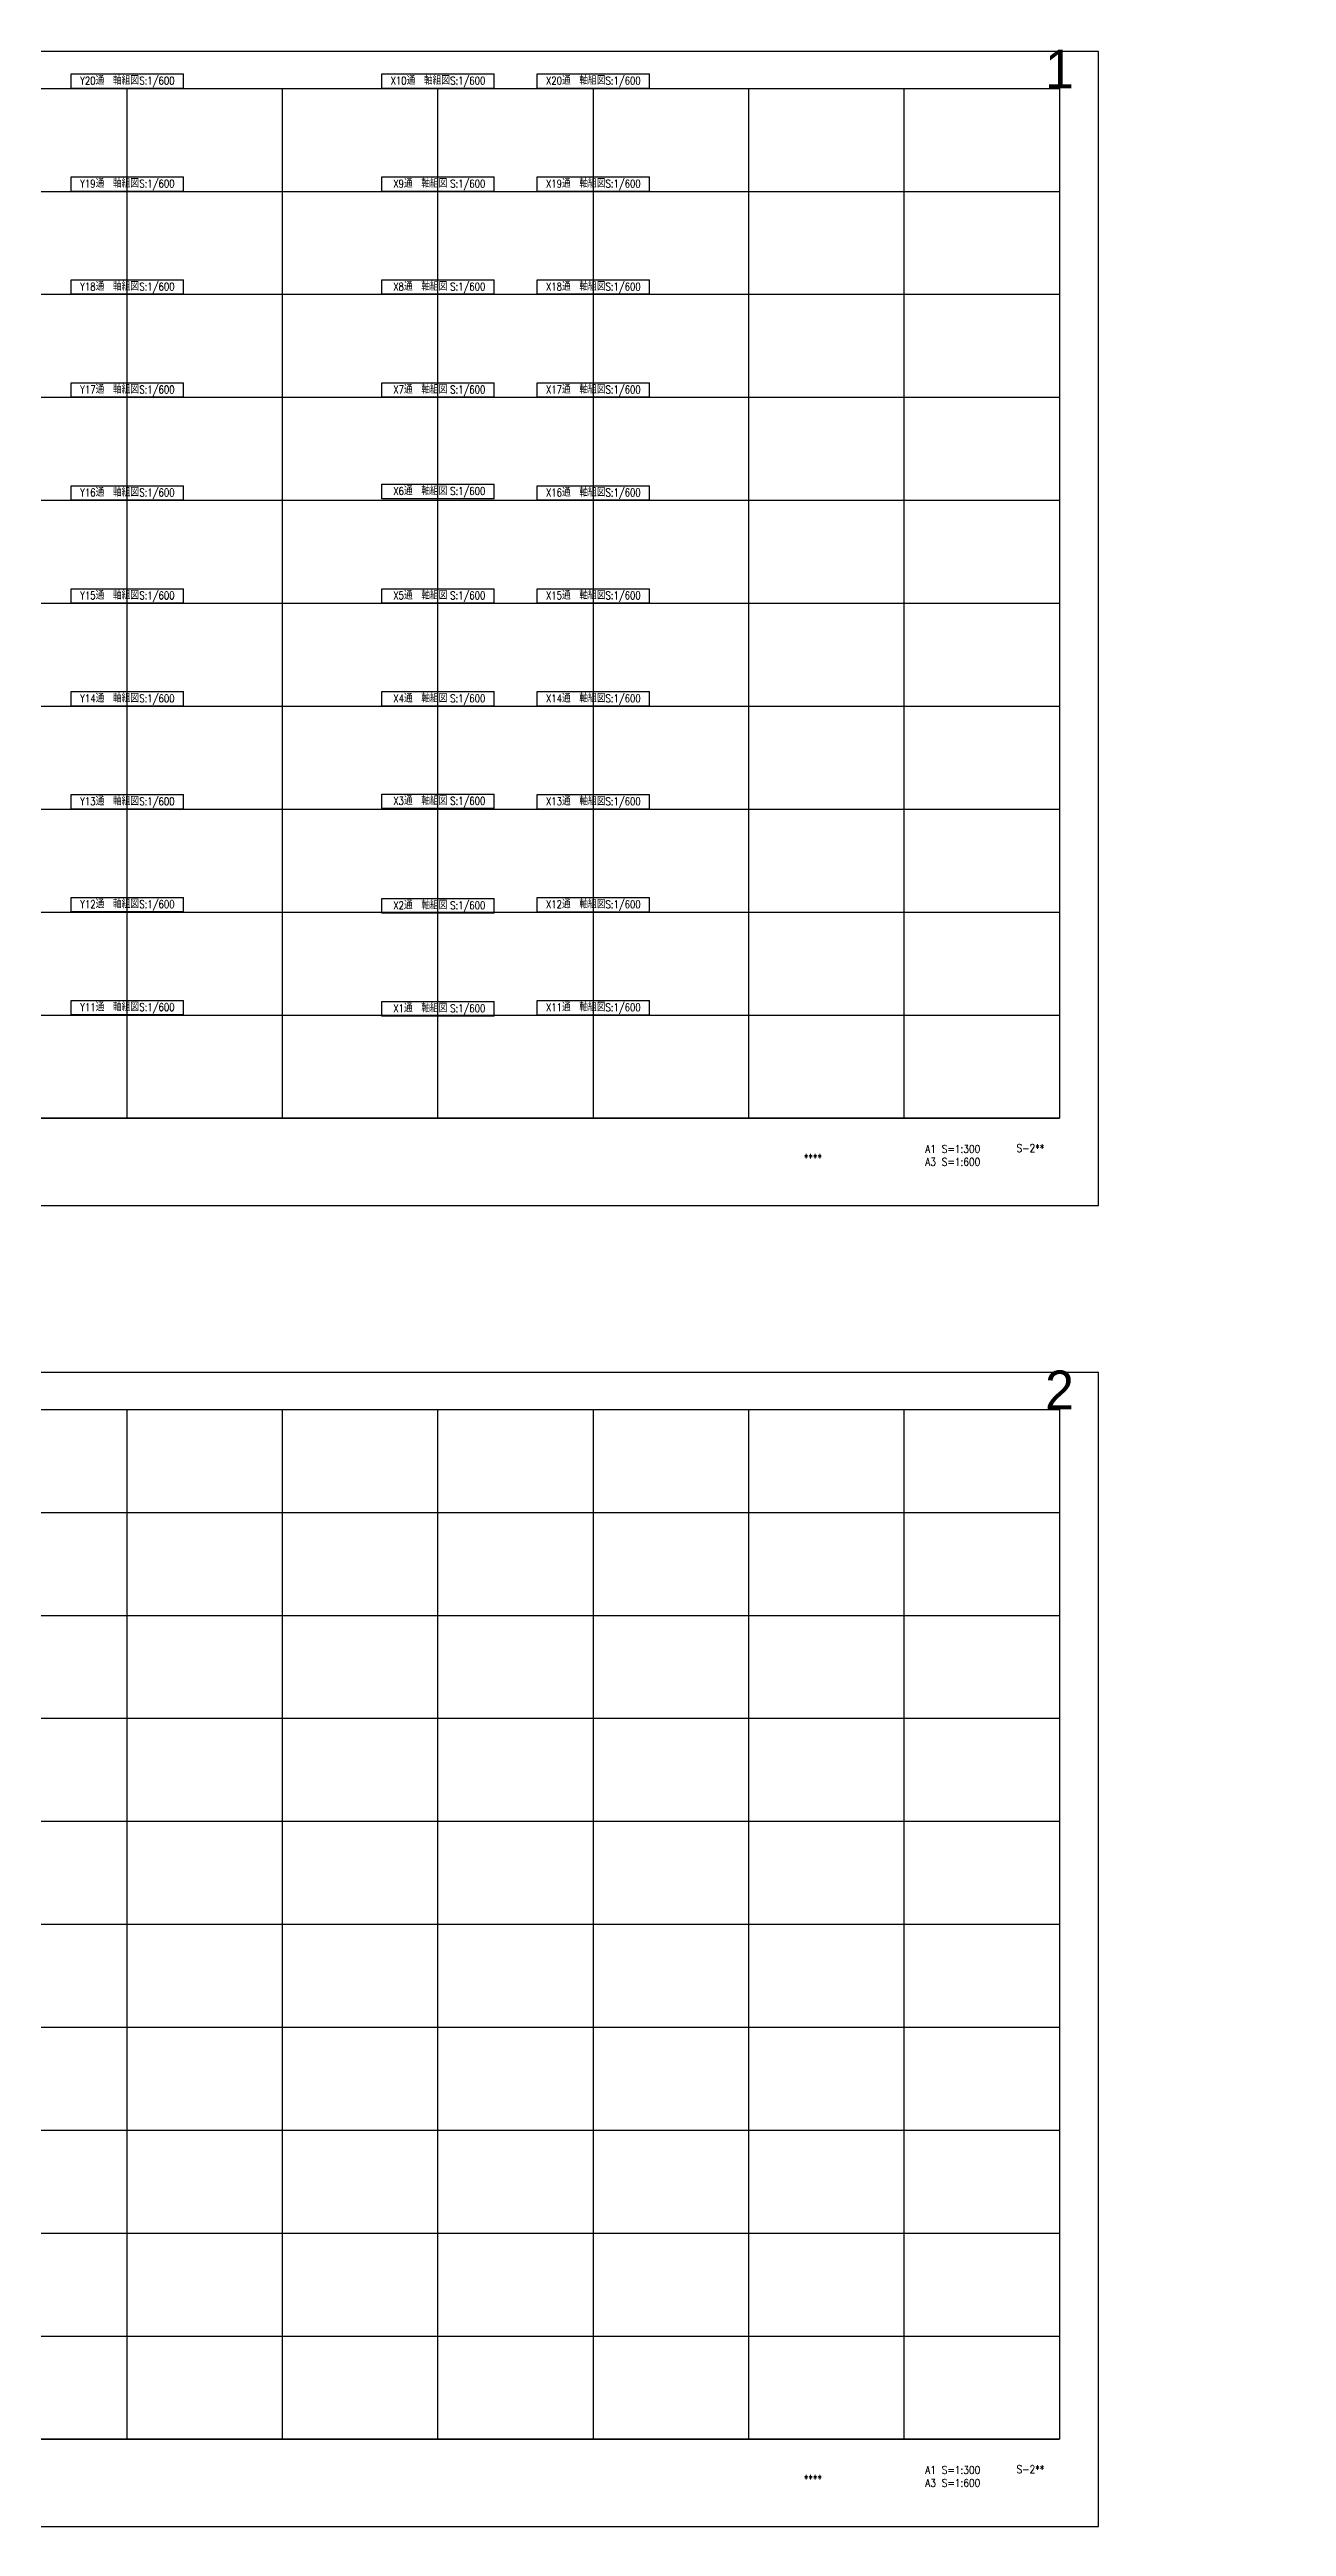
# Model space of a CAD drawing. Extents: x -102655 to 1332000, y -2014200 to 210463.
# Drawn here: x 90000 to 281052, y -382200 to 300 of the extents above; entities that cross this region are included whole.
import ezdxf
from ezdxf.enums import TextEntityAlignment as Align

# ---------------------------------------------------------------- set-up
doc = ezdxf.new("R2010")
doc.units = 0
doc.header["$MEASUREMENT"] = 0
doc.layers.add('99_レイアウト枠', color=251, linetype='CONTINUOUS', plot=False)
doc.layers.add('99_頁番号', color=6, linetype='CONTINUOUS')
doc.layers.add('注記', color=3, linetype='CONTINUOUS')
doc.styles.add('DRACAD', font='txt', dxfattribs={"width": 0.85, "bigfont": 'extfont2'})
doc.styles.get("Standard").update_dxf_attribs({"font": 'Osaka.ttc'})

msp = doc.modelspace()

# ---------------------------------------------------------------- linework, layer by layer
at = {"layer": '99_レイアウト枠'}
for p, q in [((102000, -164700), (102000, -5700)), ((126000, -164700), (126000, -5700)), ((149999.99994, -164700), (149999.99994, -5700)), ((173999.99994, -164700), (173999.99994, -5700)), ((197999.99994, -164700), (197999.99994, -5700)), ((221999.99994, -164700), (221999.99994, -5700)), ((6000, -21600), (245999.99989, -21600)), ((6000, -37500), (245999.99989, -37500)), ((6000, -53400), (245999.99989, -53400)), ((6000, -69300), (245999.99989, -69300)), ((6000, -85200), (245999.99989, -85200)), ((6000, -101100), (245999.99989, -101100)), ((6000, -117000), (245999.99989, -117000)), ((6000, -132900), (245999.99989, -132900)), ((6000, -148800), (245999.99989, -148800)), ((6000, -164700), (245999.99989, -164700)), ((102000, -368700), (102000, -209700)), ((126000, -368700), (126000, -209700)), ((149999.99994, -368700), (149999.99994, -209700)), ((173999.99994, -368700), (173999.99994, -209700)), ((197999.99994, -368700), (197999.99994, -209700)), ((221999.99994, -368700), (221999.99994, -209700)), ((6000, -225600), (245999.99989, -225600)), ((6000, -241500), (245999.99989, -241500)), ((6000, -257400), (245999.99989, -257400)), ((6000, -273300), (245999.99989, -273300)), ((6000, -289200), (245999.99989, -289200)), ((6000, -305100), (245999.99989, -305100)), ((6000, -321000), (245999.99989, -321000)), ((6000, -336900), (245999.99989, -336900)), ((6000, -352800), (245999.99989, -352800)), ((6000, -368700), (245999.99989, -368700))]:
    msp.add_line(p, q, dxfattribs=at)
for points in [[(0, -178200), (252000, -178200), (252000, 0), (0, 0)], [(6000, -5700), (245999.99989, -5700), (245999.99989, -164700), (6000, -164700)], [(0, -382200), (252000, -382200), (252000, -204000), (0, -204000)], [(6000, -209700), (245999.99989, -209700), (245999.99989, -368700), (6000, -368700)]]:
    msp.add_lwpolyline(points, close=True, dxfattribs=at)
at = {"layer": '注記', "linetype": 'Continuous'}
for p, q in [((93320, -3460), (110680, -3460)), ((93320, -5700), (93320, -3460)), ((110680, -5700), (110680, -3460)), ((141320, -3460), (158680, -3460)), ((141320, -5700), (141320, -3460)), ((158680, -5700), (158680, -3460)), ((165320, -3460), (182680, -3460)), ((165320, -5700), (165320, -3460)), ((182680, -5700), (182680, -3460)), ((110680, -5700), (93320, -5700)), ((158680, -5700), (141320, -5700)), ((182680, -5700), (165320, -5700)), ((93320, -19360), (110680, -19360)), ((93320, -21600), (93320, -19360)), ((110680, -21600), (93320, -21600)), ((110680, -21600), (110680, -19360)), ((141319.99994, -19360), (158679.99994, -19360)), ((141319.99994, -21600), (141319.99994, -19360)), ((158679.99994, -21600), (141319.99994, -21600)), ((158679.99994, -21600), (158679.99994, -19360)), ((165320, -19360), (182680, -19360)), ((165320, -21600), (165320, -19360)), ((182680, -21600), (165320, -21600)), ((182680, -21600), (182680, -19360)), ((93320, -35260), (110680, -35260)), ((93320, -37500), (93320, -35260)), ((110680, -37500), (93320, -37500)), ((110680, -37500), (110680, -35260)), ((141319.99994, -35260), (158679.99994, -35260)), ((141319.99994, -37500), (141319.99994, -35260)), ((158679.99994, -37500), (141319.99994, -37500)), ((158679.99994, -37500), (158679.99994, -35260)), ((165320, -35260), (182680, -35260)), ((165320, -37500), (165320, -35260)), ((182680, -37500), (165320, -37500)), ((182680, -37500), (182680, -35260)), ((93320, -51160), (110680, -51160)), ((93320, -53400), (93320, -51160)), ((110680, -53400), (93320, -53400)), ((110680, -53400), (110680, -51160)), ((141319.99983, -51160), (158679.99983, -51160)), ((141319.99983, -53400), (141319.99983, -51160)), ((158679.99983, -53400), (141319.99983, -53400)), ((158679.99983, -53400), (158679.99983, -51160)), ((165320, -51160), (182680, -51160)), ((165320, -53400), (165320, -51160)), ((182680, -53400), (165320, -53400)), ((182680, -53400), (182680, -51160)), ((93320, -67060), (110680, -67060)), ((93320, -69300), (93320, -67060)), ((110680, -69300), (110680, -67060)), ((141319.99983, -66830.62288), (158679.99983, -66830.62288)), ((141319.99983, -69070.62288), (141319.99983, -66830.62288)), ((158679.99983, -69070.62288), (158679.99983, -66830.62288)), ((165320, -67060), (182680, -67060)), ((165320, -69300), (165320, -67060)), ((182680, -69300), (182680, -67060)), ((110680, -69300), (93320, -69300)), ((158679.99983, -69070.62288), (141319.99983, -69070.62288)), ((182680, -69300), (165320, -69300)), ((93320, -82960), (110680, -82960)), ((93320, -85200), (93320, -82960)), ((110680, -85200), (110680, -82960)), ((141319.99994, -82960), (158679.99994, -82960)), ((141319.99994, -85200), (141319.99994, -82960)), ((158679.99994, -85200), (158679.99994, -82960)), ((165320, -82960), (182680, -82960)), ((165320, -85200), (165320, -82960)), ((182680, -85200), (182680, -82960)), ((110680, -85200), (93320, -85200)), ((158679.99994, -85200), (141319.99994, -85200)), ((182680, -85200), (165320, -85200)), ((93320, -98860), (110680, -98860)), ((93320, -101100), (93320, -98860)), ((110680, -101100), (110680, -98860)), ((141319.99994, -98860), (158679.99994, -98860)), ((141319.99994, -101100), (141319.99994, -98860)), ((158679.99994, -101100), (158679.99994, -98860)), ((165320, -98860), (182680, -98860)), ((165320, -101100), (165320, -98860)), ((182680, -101100), (182680, -98860)), ((110680, -101100), (93320, -101100)), ((158679.99994, -101100), (141319.99994, -101100)), ((182680, -101100), (165320, -101100)), ((141319.99983, -114680.62288), (158679.99983, -114680.62288)), ((141319.99983, -116920.62288), (141319.99983, -114680.62288)), ((158679.99983, -116920.62288), (158679.99983, -114680.62288)), ((93320, -114760), (110680, -114760)), ((93320, -117000), (93320, -114760)), ((110680, -117000), (93320, -117000)), ((110680, -117000), (110680, -114760)), ((158679.99983, -116920.62288), (141319.99983, -116920.62288)), ((165320, -114760), (182680, -114760)), ((165320, -117000), (165320, -114760)), ((182680, -117000), (165320, -117000)), ((182680, -117000), (182680, -114760)), ((93320, -130630.43277), (110680, -130630.43277)), ((93320, -132870.43277), (93320, -130630.43277)), ((110680, -132870.43277), (93320, -132870.43277)), ((110680, -132870.43277), (110680, -130630.43277)), ((141319.99994, -130810), (158679.99994, -130810)), ((141319.99994, -133050), (141319.99994, -130810)), ((158679.99994, -133050), (141319.99994, -133050)), ((158679.99994, -133050), (158679.99994, -130810)), ((165319.99999, -130660), (182679.99999, -130660)), ((165319.99999, -132900), (165319.99999, -130660)), ((182679.99999, -132900), (165319.99999, -132900)), ((182679.99999, -132900), (182679.99999, -130660)), ((93320, -146530.43277), (110680, -146530.43277)), ((93320, -148770.43277), (93320, -146530.43277)), ((110680, -148770.43277), (93320, -148770.43277)), ((110680, -148770.43277), (110680, -146530.43277)), ((141319.99994, -146710), (158679.99994, -146710)), ((141319.99994, -148950), (141319.99994, -146710)), ((158679.99994, -148950), (141319.99994, -148950)), ((158679.99994, -148950), (158679.99994, -146710)), ((165319.99999, -146560), (182679.99999, -146560)), ((165319.99999, -148800), (165319.99999, -146560)), ((182679.99999, -148800), (165319.99999, -148800)), ((182679.99999, -148800), (182679.99999, -146560))]:
    msp.add_line(p, q, dxfattribs=at)

# ---------------------------------------------------------------- texts
at = {"layer": '99_レイアウト枠'}
for s, p in [('1', (245999.99989, -5700)), ('2', (245999.99989, -209700))]:
    msp.add_text(s, height=6000, dxfattribs=at).set_placement(p, align=Align.CENTER)
at = {"layer": '99_頁番号', "char_height": 1200, "attachment_point": 5, "style": 'DRACAD'}
for s, insert in [('{  ****  }', (206999.99989, -170850)), ('A1 S=1:300^JA3 S=1:600', (229499.99989, -170472.95597)), ('{S-2**}', (241499.99989, -169350)), ('{  ****  }', (206999.99989, -374850)), ('A1 S=1:300^JA3 S=1:600', (229499.99989, -374472.95597)), ('{S-2**}', (241499.99989, -373350))]:
    msp.add_mtext(s, dxfattribs=dict(at, insert=insert))
at = {"layer": '注記', "linetype": 'Continuous', "style": 'DRACAD', "width": 0.8}
for s, p in [('Y20通\u3000軸組図', (99274.19231, -5103.87935)), ('S:1/600', (106593.13947, -5103.87935)), ('X10通\u3000軸組図', (147274.19231, -5103.87935)), ('S:1/600', (154593.13947, -5103.87935)), ('X20通\u3000軸組図', (171274.19231, -5103.87935)), ('S:1/600', (178593.13947, -5103.87935)), ('Y19通\u3000軸組図', (99274.19231, -20999.01824)), ('S:1/600', (106593.13947, -20999.01824)), ('X9通\u3000軸組図', (147274.19225, -21003.87935)), ('S:1/600', (154593.13941, -21003.87935)), ('X19通\u3000軸組図', (171274.19231, -20999.01824)), ('S:1/600', (178593.13947, -20999.01824)), ('Y18通\u3000軸組図', (99274.19231, -36903.87935)), ('S:1/600', (106593.13947, -36903.87935)), ('X8通\u3000軸組図', (147274.19225, -36903.87935)), ('S:1/600', (154593.13941, -36903.87935)), ('X18通\u3000軸組図', (171274.19231, -36903.87935)), ('S:1/600', (178593.13947, -36903.87935)), ('Y17通\u3000軸組図', (99274.19231, -52803.87935)), ('S:1/600', (106593.13947, -52803.87935)), ('X7通\u3000軸組図', (147274.19214, -52803.87935)), ('S:1/600', (154593.1393, -52803.87935)), ('X17通\u3000軸組図', (171274.19231, -52803.87935)), ('S:1/600', (178593.13947, -52803.87935)), ('Y16通\u3000軸組図', (99274.19231, -68703.87935)), ('S:1/600', (106593.13947, -68703.87935)), ('X6通\u3000軸組図', (147274.19214, -68474.50223)), ('S:1/600', (154593.1393, -68474.50223)), ('X16通\u3000軸組図', (171274.19231, -68703.87935)), ('S:1/600', (178593.13947, -68703.87935)), ('Y15通\u3000軸組図', (99274.19231, -84603.87935)), ('S:1/600', (106593.13947, -84603.87935)), ('X5通\u3000軸組図', (147274.19225, -84603.87935)), ('S:1/600', (154593.13941, -84603.87935)), ('X15通\u3000軸組図', (171274.19231, -84603.87935)), ('S:1/600', (178593.13947, -84603.87935)), ('Y14通\u3000軸組図', (99274.19231, -100503.87935)), ('S:1/600', (106593.13947, -100503.87935)), ('X4通\u3000軸組図', (147274.19225, -100503.87935)), ('S:1/600', (154593.13941, -100503.87935)), ('X14通\u3000軸組図', (171274.19231, -100503.87935)), ('S:1/600', (178593.13947, -100503.87935)), ('Y13通\u3000軸組図', (99274.19231, -116403.87935)), ('S:1/600', (106593.13947, -116403.87935)), ('X3通\u3000軸組図', (147274.19214, -116324.50223)), ('S:1/600', (154593.1393, -116324.50223)), ('X13通\u3000軸組図', (171274.19231, -116403.87935)), ('S:1/600', (178593.13947, -116403.87935)), ('Y12通\u3000軸組図', (99274.19231, -132274.31213)), ('S:1/600', (106593.13946, -132274.31213)), ('X2通\u3000軸組図', (147274.19225, -132453.87935)), ('S:1/600', (154593.13941, -132453.87935)), ('X12通\u3000軸組図', (171274.1923, -132303.87935)), ('S:1/600', (178593.13945, -132303.87935)), ('Y11通\u3000軸組図', (99274.19231, -148174.31213)), ('S:1/600', (106593.13947, -148174.31213)), ('X1通\u3000軸組図', (147274.19225, -148353.87935)), ('S:1/600', (154593.13941, -148353.87935)), ('X11通\u3000軸組図', (171274.1923, -148203.87935)), ('S:1/600', (178593.13946, -148203.87935))]:
    msp.add_text(s, height=1200, dxfattribs=at).set_placement(p, align=Align.CENTER)

doc.saveas('drawing.dxf')
